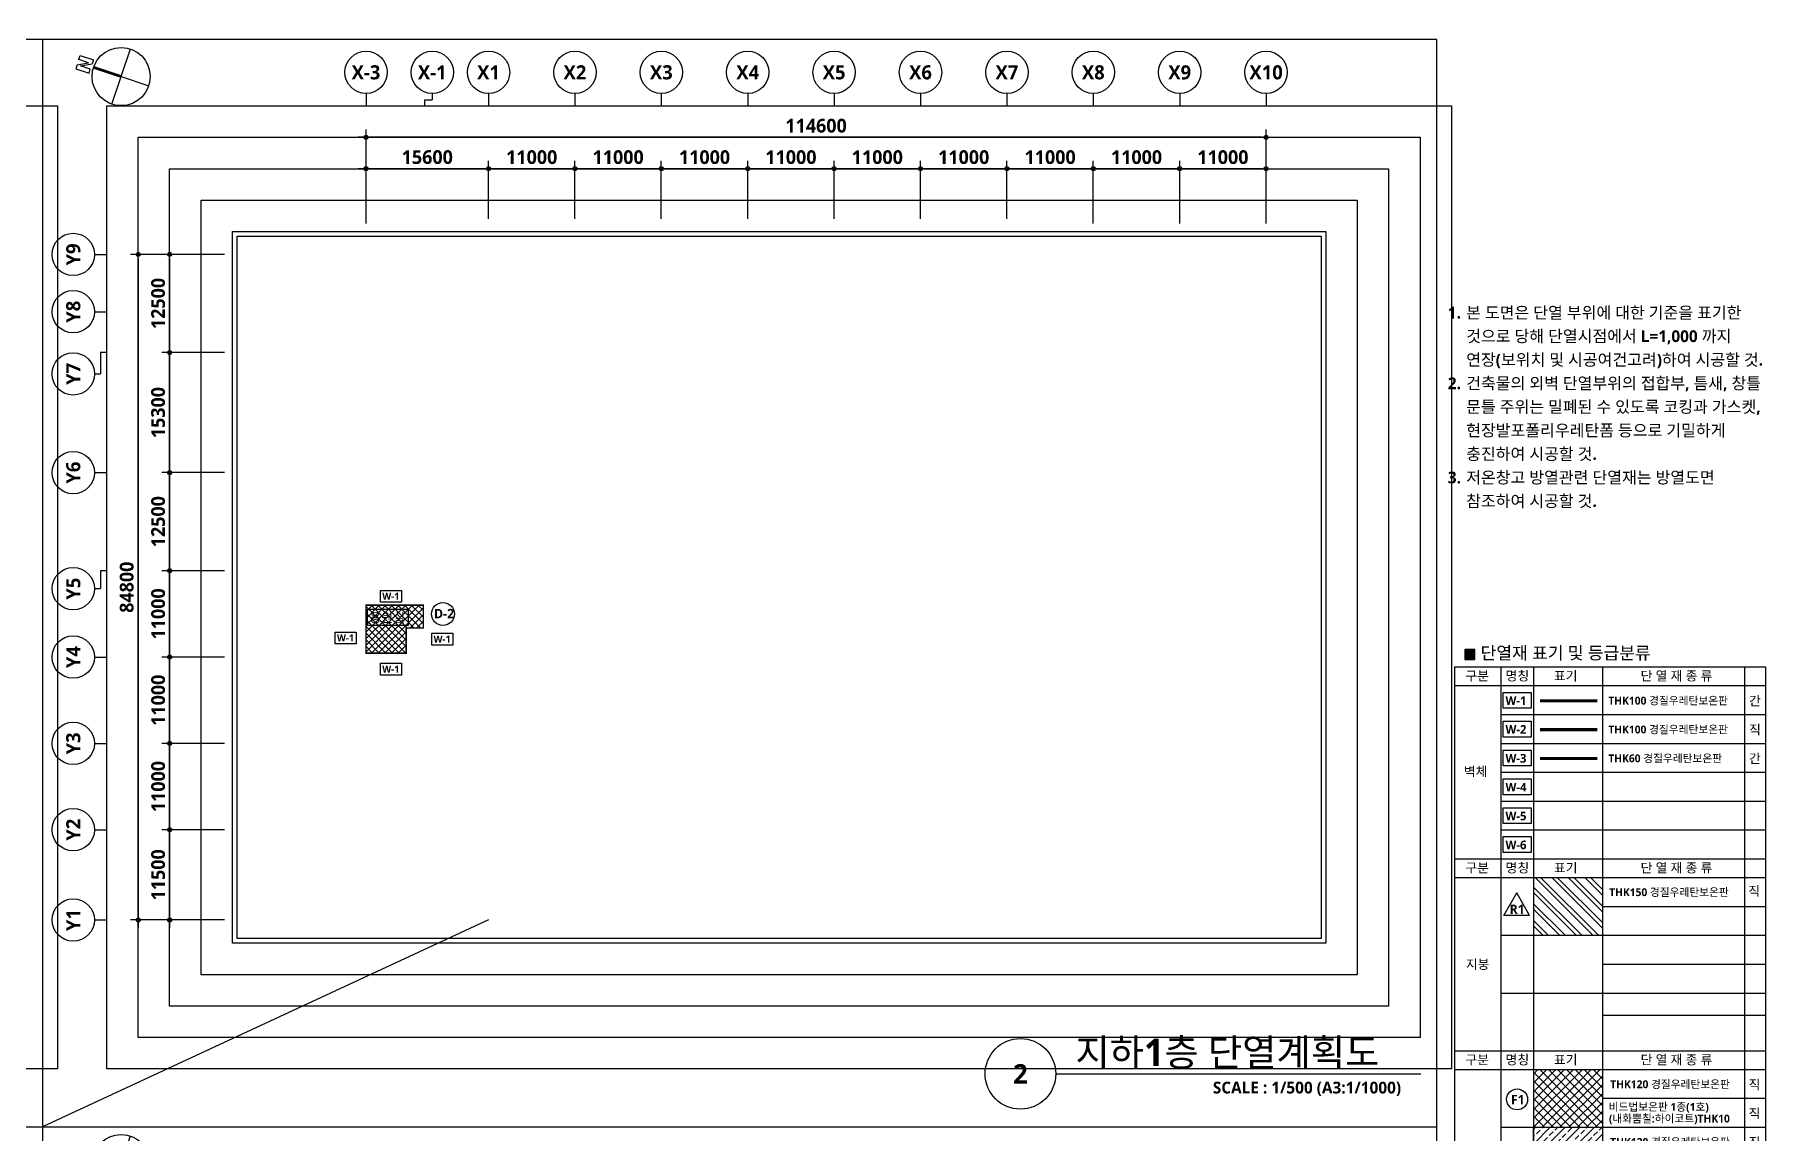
# Model space of a CAD drawing. Header units: millimetres. Extents: x 15454 to 832298, y 124519 to 402165.
# Drawn here: x 191935 to 412298, y 262288 to 402165 of the extents above; entities that cross this region are included whole.
import ezdxf
from ezdxf.enums import TextEntityAlignment as Align

# ---------------------------------------------------------------- set-up
doc = ezdxf.new("R2010")
doc.units = ezdxf.units.MM
doc.header["$LTSCALE"] = 300
doc.header["$MEASUREMENT"] = 0
doc.header["$PDSIZE"] = -5
doc.linetypes.add('지상4층 SITE$0$AZ081', pattern=[3, 2, -1])
doc.layers.get('0').update_dxf_attribs({"linetype": 'CONTINUOUS'})
doc.layers.get('Defpoints').update_dxf_attribs({"color": 161, "linetype": 'CONTINUOUS'})
for name, color, linetype in [('A-ANNO-GRA1', 7, 'CONTINUOUS'), ('A-ANNO-NORT', 7, 'CONTINUOUS'), ('A-ANNO-TEXT1', 7, 'CONTINUOUS'), ('A-ANNO-TEXT2', 3, 'CONTINUOUS'), ('A-ANNO-TITL', 7, 'CONTINUOUS'), ('A-ST-AXIS-BUB', 7, 'CONTINUOUS'), ('A-ST-AXIS-DIM', 7, 'CONTINUOUS'), ('A-TEXT1', 2, 'CONTINUOUS'), ('A-TEXT2', 3, 'CONTINUOUS'), ('AA-XXXX-TXT1', 2, 'CONTINUOUS'), ('BOX', 7, 'CONTINUOUS'), ('COL', 2, 'CONTINUOUS'), ('COR', 4, 'CONTINUOUS'), ('FIN', 5, 'CONTINUOUS'), ('text', 3, 'CONTINUOUS'), ('w-1', 4, 'CONTINUOUS'), ('w-2', 1, 'CONTINUOUS'), ('w-3', 5, 'CONTINUOUS'), ('X-SEC-종$0$A-ST-AXIS-BUB', 7, 'CONTINUOUS')]:
    doc.layers.add(name, color=color, linetype=linetype)
for name, color, linetype, plot in [('Defpoint', 161, 'CONTINUOUS', False), ('G(그리드1)', 185, 'CONTINUOUS', False), ('G(그리드2)', 235, 'CONTINUOUS', False)]:
    doc.layers.add(name, color=color, linetype=linetype, plot=plot)
doc.styles.add('SH_대대리576', font='')
doc.styles.add('SH_진천_나눔', font='')
doc.styles.add('맑은고딕', font='NanumGothicBold.ttf')
doc.styles.add('송현플러스-돋움체', font='NanumGothicBold.ttf')
doc.styles.get('SH_대대리576').set_extended_font_data('NanumGothic', bold=True)
doc.styles.get('SH_진천_나눔').set_extended_font_data('NanumGothic', bold=True)
doc.dimstyles.new('SHP 500', dxfattribs={"dimscale": 500, "dimtxt": 3.5, "dimasz": 1, "dimexe": 2, "dimexo": 2, "dimgap": 1, "dimtad": 1, "dimdec": 0, "dimzin": 0, "dimdsep": 46, "dimtxsty": 'SH_진천_나눔', "dimblk": 'DIMDOT', "dimcen": 0.09, "dimclrd": 256, "dimclre": 256, "dimclrt": 3, "dimadec": 0, "dimazin": 1, "dimtfac": 1, "dimtdec": 0, "dimtix": 1, "dimtmove": 2, "dimatfit": 0, "dimldrblk": 'DIMDOT', "dimfxl": 1, "dimtolj": 1, "dimtzin": 0, "dimlwd": -1, "dimlwe": -1, "dimarcsym": 0})

# ---------------------------------------------------------------- blocks, each defined once
blk = doc.blocks.new('dr-sy-018-D-M')
at = {"layer": 'A-ANNO-NORT'}
for p, q in [((-1, 16.4), (-2.5, 16.4)), ((-2.5, 16.4), (-2.5, 11.4)), ((-1, 16.4), (1, 12.8)), ((-1, 15.09), (1.05, 11.4)), ((-1, 11.4), (-1, 15.09)), ((1, 12.8), (1, 16.4)), ((1, 16.4), (2.5, 16.4)), ((2.5, 16.4), (2.5, 11.4)), ((-2.5, 11.4), (-1, 11.4)), ((2.5, 11.4), (1.05, 11.4)), ((-10.5, 0), (10.5, 0)), ((0, 0), (0, -10.5))]:
    blk.add_line(p, q, dxfattribs=at)
at = {"layer": 'A-ANNO-NORT', "const_width": 1}
blk.add_lwpolyline([(0, 10.5), (0, 0)], dxfattribs=at)
at = {"layer": 'A-ANNO-NORT'}
blk.add_circle((0, 0), 10.5, dxfattribs=at)
blk = doc.blocks.new('G$CBA52A250')
at = {"layer": 'A-ST-AXIS-BUB'}
for p, q in [((1177, 0), (1177, 525)), ((1177, 525), (1800, 525)), ((1800, 1050), (1800, 525))]:
    blk.add_line(p, q, dxfattribs=at)
blk.add_circle((1800, 2850), 1800, dxfattribs=at)
blk = doc.blocks.new('DIMDOT')
at = {"color": 0}
blk.add_line((-2, 0), (2, 0), dxfattribs=at)
for radius in [0.5, 0.25]:
    blk.add_circle((0, 0), radius, dxfattribs=at)
blk = doc.blocks.new('*D6759')
at = {"layer": 'A-ST-AXIS-DIM'}
for p, q in [((216129, 374153), (204129, 374153)), ((205129, 373653), (205129, 289853)), ((216129, 289353), (204129, 289353))]:
    blk.add_line(p, q, dxfattribs=at)
at = {"layer": 'Defpoints', "color": 0}
for p in [(217129, 374153), (205129, 289353), (217129, 289353)]:
    blk.add_point(p, dxfattribs=at)
at = {"layer": 'A-ST-AXIS-DIM', "linetype": 'ByBlock', "xscale": 500, "yscale": 500, "zscale": 500}
for p, rotation in [((205129, 374153), 90), ((205129, 289353), 270)]:
    blk.add_blockref('DIMDOT', p, dxfattribs=dict(at, rotation=rotation))
at = {"layer": 'A-ST-AXIS-DIM', "color": 3, "insert": (203663, 331753), "char_height": 1750, "attachment_point": 5, "rotation": 90, "style": 'SH_진천_나눔'}
blk.add_mtext('\\A1;84800', dxfattribs=at)
blk = doc.blocks.new('*D6760')
at = {"layer": 'A-ST-AXIS-DIM'}
for p, q in [((216129, 300853), (208129, 300853)), ((209129, 300353), (209129, 289853)), ((216129, 289353), (208129, 289353))]:
    blk.add_line(p, q, dxfattribs=at)
at = {"layer": 'Defpoints', "color": 0}
for p in [(217129, 300853), (209129, 289353), (217129, 289353)]:
    blk.add_point(p, dxfattribs=at)
at = {"layer": 'A-ST-AXIS-DIM', "linetype": 'ByBlock', "xscale": 500, "yscale": 500, "zscale": 500}
for p, rotation in [((209129, 300853), 90), ((209129, 289353), 270)]:
    blk.add_blockref('DIMDOT', p, dxfattribs=dict(at, rotation=rotation))
at = {"layer": 'A-ST-AXIS-DIM', "color": 3, "insert": (207667, 295103), "char_height": 1750, "attachment_point": 5, "rotation": 90, "style": 'SH_진천_나눔'}
blk.add_mtext('\\A1;11500', dxfattribs=at)
blk = doc.blocks.new('*D6761')
at = {"layer": 'A-ST-AXIS-DIM'}
for p, q in [((216129, 311853), (208129, 311853)), ((209129, 311353), (209129, 301353)), ((216129, 300853), (208129, 300853))]:
    blk.add_line(p, q, dxfattribs=at)
at = {"layer": 'Defpoints', "color": 0}
for p in [(217129, 311853), (209129, 300853), (217129, 300853)]:
    blk.add_point(p, dxfattribs=at)
at = {"layer": 'A-ST-AXIS-DIM', "linetype": 'ByBlock', "xscale": 500, "yscale": 500, "zscale": 500}
for p, rotation in [((209129, 311853), 90), ((209129, 300853), 270)]:
    blk.add_blockref('DIMDOT', p, dxfattribs=dict(at, rotation=rotation))
at = {"layer": 'A-ST-AXIS-DIM', "color": 3, "insert": (207669, 306353), "char_height": 1750, "attachment_point": 5, "rotation": 90, "style": 'SH_진천_나눔'}
blk.add_mtext('\\A1;11000', dxfattribs=at)
blk = doc.blocks.new('*D6762')
at = {"layer": 'A-ST-AXIS-DIM'}
for p, q in [((216129, 322853), (208129, 322853)), ((209129, 322353), (209129, 312353)), ((216129, 311853), (208129, 311853))]:
    blk.add_line(p, q, dxfattribs=at)
at = {"layer": 'Defpoints', "color": 0}
for p in [(217129, 322853), (209129, 311853), (217129, 311853)]:
    blk.add_point(p, dxfattribs=at)
at = {"layer": 'A-ST-AXIS-DIM', "linetype": 'ByBlock', "xscale": 500, "yscale": 500, "zscale": 500}
for p, rotation in [((209129, 322853), 90), ((209129, 311853), 270)]:
    blk.add_blockref('DIMDOT', p, dxfattribs=dict(at, rotation=rotation))
at = {"layer": 'A-ST-AXIS-DIM', "color": 3, "insert": (207669, 317353), "char_height": 1750, "attachment_point": 5, "rotation": 90, "style": 'SH_진천_나눔'}
blk.add_mtext('\\A1;11000', dxfattribs=at)
blk = doc.blocks.new('*D6763')
at = {"layer": 'A-ST-AXIS-DIM'}
for p, q in [((216129, 333853), (208129, 333853)), ((209129, 333353), (209129, 323353)), ((216129, 322853), (208129, 322853))]:
    blk.add_line(p, q, dxfattribs=at)
at = {"layer": 'Defpoints', "color": 0}
for p in [(217129, 333853), (209129, 322853), (217129, 322853)]:
    blk.add_point(p, dxfattribs=at)
at = {"layer": 'A-ST-AXIS-DIM', "linetype": 'ByBlock', "xscale": 500, "yscale": 500, "zscale": 500}
for p, rotation in [((209129, 333853), 90), ((209129, 322853), 270)]:
    blk.add_blockref('DIMDOT', p, dxfattribs=dict(at, rotation=rotation))
at = {"layer": 'A-ST-AXIS-DIM', "color": 3, "insert": (207669, 328353), "char_height": 1750, "attachment_point": 5, "rotation": 90, "style": 'SH_진천_나눔'}
blk.add_mtext('\\A1;11000', dxfattribs=at)
blk = doc.blocks.new('*D6764')
at = {"layer": 'A-ST-AXIS-DIM'}
for p, q in [((216129, 346353), (208129, 346353)), ((209129, 345853), (209129, 334353)), ((216129, 333853), (208129, 333853))]:
    blk.add_line(p, q, dxfattribs=at)
at = {"layer": 'Defpoints', "color": 0}
for p in [(217129, 346353), (209129, 333853), (217129, 333853)]:
    blk.add_point(p, dxfattribs=at)
at = {"layer": 'A-ST-AXIS-DIM', "linetype": 'ByBlock', "xscale": 500, "yscale": 500, "zscale": 500}
for p, rotation in [((209129, 346353), 90), ((209129, 333853), 270)]:
    blk.add_blockref('DIMDOT', p, dxfattribs=dict(at, rotation=rotation))
at = {"layer": 'A-ST-AXIS-DIM', "color": 3, "insert": (207665, 340103), "char_height": 1750, "attachment_point": 5, "rotation": 90, "style": 'SH_진천_나눔'}
blk.add_mtext('\\A1;12500', dxfattribs=at)
blk = doc.blocks.new('*D6765')
at = {"layer": 'A-ST-AXIS-DIM'}
for p, q in [((216129, 361653), (208129, 361653)), ((209129, 361153), (209129, 346853)), ((216129, 346353), (208129, 346353))]:
    blk.add_line(p, q, dxfattribs=at)
at = {"layer": 'Defpoints', "color": 0}
for p in [(217129, 361653), (209129, 346353), (217129, 346353)]:
    blk.add_point(p, dxfattribs=at)
at = {"layer": 'A-ST-AXIS-DIM', "linetype": 'ByBlock', "xscale": 500, "yscale": 500, "zscale": 500}
for p, rotation in [((209129, 361653), 90), ((209129, 346353), 270)]:
    blk.add_blockref('DIMDOT', p, dxfattribs=dict(at, rotation=rotation))
at = {"layer": 'A-ST-AXIS-DIM', "color": 3, "insert": (207663, 354003), "char_height": 1750, "attachment_point": 5, "rotation": 90, "style": 'SH_진천_나눔'}
blk.add_mtext('\\A1;15300', dxfattribs=at)
blk = doc.blocks.new('*D6766')
at = {"layer": 'A-ST-AXIS-DIM'}
for p, q in [((216129, 374153), (208129, 374153)), ((209129, 373653), (209129, 362153)), ((216129, 361653), (208129, 361653))]:
    blk.add_line(p, q, dxfattribs=at)
at = {"layer": 'Defpoints', "color": 0}
for p in [(217129, 374153), (209129, 361653), (217129, 361653)]:
    blk.add_point(p, dxfattribs=at)
at = {"layer": 'A-ST-AXIS-DIM', "linetype": 'ByBlock', "xscale": 500, "yscale": 500, "zscale": 500}
for p, rotation in [((209129, 374153), 90), ((209129, 361653), 270)]:
    blk.add_blockref('DIMDOT', p, dxfattribs=dict(at, rotation=rotation))
at = {"layer": 'A-ST-AXIS-DIM', "color": 3, "insert": (207665, 367903), "char_height": 1750, "attachment_point": 5, "rotation": 90, "style": 'SH_진천_나눔'}
blk.add_mtext('\\A1;12500', dxfattribs=at)
blk = doc.blocks.new('*D6767')
at = {"layer": 'A-ST-AXIS-DIM'}
for p, q in [((234129, 378081), (234129, 390081)), ((348729, 378081), (348729, 390081)), ((348229, 389081), (234629, 389081))]:
    blk.add_line(p, q, dxfattribs=at)
at = {"layer": 'Defpoints', "color": 0}
for p in [(234129, 389081), (234129, 377081), (348729, 377081)]:
    blk.add_point(p, dxfattribs=at)
at = {"layer": 'A-ST-AXIS-DIM', "linetype": 'ByBlock', "xscale": 500, "yscale": 500, "zscale": 500, "rotation": 180}
blk.add_blockref('DIMDOT', (234129, 389081), dxfattribs=at)
at = {"layer": 'A-ST-AXIS-DIM', "linetype": 'ByBlock', "xscale": 500, "yscale": 500, "zscale": 500}
blk.add_blockref('DIMDOT', (348729, 389081), dxfattribs=at)
at = {"layer": 'A-ST-AXIS-DIM', "color": 3, "insert": (291429, 390547), "char_height": 1750, "attachment_point": 5, "style": 'SH_진천_나눔'}
blk.add_mtext('\\A1;114600', dxfattribs=at)
blk = doc.blocks.new('*D6768')
at = {"layer": 'A-ST-AXIS-DIM'}
for p, q in [((249729, 378681), (249729, 386081)), ((260729, 378681), (260729, 386081)), ((260229, 385081), (250229, 385081))]:
    blk.add_line(p, q, dxfattribs=at)
at = {"layer": 'Defpoints', "color": 0}
for p in [(249729, 385081), (249729, 377681), (260729, 377681)]:
    blk.add_point(p, dxfattribs=at)
at = {"layer": 'A-ST-AXIS-DIM', "linetype": 'ByBlock', "xscale": 500, "yscale": 500, "zscale": 500, "rotation": 180}
blk.add_blockref('DIMDOT', (249729, 385081), dxfattribs=at)
at = {"layer": 'A-ST-AXIS-DIM', "linetype": 'ByBlock', "xscale": 500, "yscale": 500, "zscale": 500}
blk.add_blockref('DIMDOT', (260729, 385081), dxfattribs=at)
at = {"layer": 'A-ST-AXIS-DIM', "color": 3, "insert": (255229, 386541), "char_height": 1750, "attachment_point": 5, "style": 'SH_진천_나눔'}
blk.add_mtext('\\A1;11000', dxfattribs=at)
blk = doc.blocks.new('*D6769')
at = {"layer": 'A-ST-AXIS-DIM'}
for p, q in [((260729, 378681), (260729, 386081)), ((271729, 378681), (271729, 386081)), ((271229, 385081), (261229, 385081))]:
    blk.add_line(p, q, dxfattribs=at)
at = {"layer": 'Defpoints', "color": 0}
for p in [(260729, 385081), (260729, 377681), (271729, 377681)]:
    blk.add_point(p, dxfattribs=at)
at = {"layer": 'A-ST-AXIS-DIM', "linetype": 'ByBlock', "xscale": 500, "yscale": 500, "zscale": 500, "rotation": 180}
blk.add_blockref('DIMDOT', (260729, 385081), dxfattribs=at)
at = {"layer": 'A-ST-AXIS-DIM', "linetype": 'ByBlock', "xscale": 500, "yscale": 500, "zscale": 500}
blk.add_blockref('DIMDOT', (271729, 385081), dxfattribs=at)
at = {"layer": 'A-ST-AXIS-DIM', "color": 3, "insert": (266229, 386541), "char_height": 1750, "attachment_point": 5, "style": 'SH_진천_나눔'}
blk.add_mtext('\\A1;11000', dxfattribs=at)
blk = doc.blocks.new('*D6770')
at = {"layer": 'A-ST-AXIS-DIM'}
for p, q in [((271729, 378681), (271729, 386081)), ((282729, 378681), (282729, 386081)), ((282229, 385081), (272229, 385081))]:
    blk.add_line(p, q, dxfattribs=at)
at = {"layer": 'Defpoints', "color": 0}
for p in [(271729, 385081), (271729, 377681), (282729, 377681)]:
    blk.add_point(p, dxfattribs=at)
at = {"layer": 'A-ST-AXIS-DIM', "linetype": 'ByBlock', "xscale": 500, "yscale": 500, "zscale": 500, "rotation": 180}
blk.add_blockref('DIMDOT', (271729, 385081), dxfattribs=at)
at = {"layer": 'A-ST-AXIS-DIM', "linetype": 'ByBlock', "xscale": 500, "yscale": 500, "zscale": 500}
blk.add_blockref('DIMDOT', (282729, 385081), dxfattribs=at)
at = {"layer": 'A-ST-AXIS-DIM', "color": 3, "insert": (277229, 386541), "char_height": 1750, "attachment_point": 5, "style": 'SH_진천_나눔'}
blk.add_mtext('\\A1;11000', dxfattribs=at)
blk = doc.blocks.new('*D6771')
at = {"layer": 'A-ST-AXIS-DIM'}
for p, q in [((282729, 378681), (282729, 386081)), ((293729, 378681), (293729, 386081)), ((293229, 385081), (283229, 385081))]:
    blk.add_line(p, q, dxfattribs=at)
at = {"layer": 'Defpoints', "color": 0}
for p in [(282729, 385081), (282729, 377681), (293729, 377681)]:
    blk.add_point(p, dxfattribs=at)
at = {"layer": 'A-ST-AXIS-DIM', "linetype": 'ByBlock', "xscale": 500, "yscale": 500, "zscale": 500, "rotation": 180}
blk.add_blockref('DIMDOT', (282729, 385081), dxfattribs=at)
at = {"layer": 'A-ST-AXIS-DIM', "linetype": 'ByBlock', "xscale": 500, "yscale": 500, "zscale": 500}
blk.add_blockref('DIMDOT', (293729, 385081), dxfattribs=at)
at = {"layer": 'A-ST-AXIS-DIM', "color": 3, "insert": (288229, 386541), "char_height": 1750, "attachment_point": 5, "style": 'SH_진천_나눔'}
blk.add_mtext('\\A1;11000', dxfattribs=at)
blk = doc.blocks.new('*D6772')
at = {"layer": 'A-ST-AXIS-DIM'}
for p, q in [((293729, 378681), (293729, 386081)), ((304729, 378681), (304729, 386081)), ((304229, 385081), (294229, 385081))]:
    blk.add_line(p, q, dxfattribs=at)
at = {"layer": 'Defpoints', "color": 0}
for p in [(293729, 385081), (293729, 377681), (304729, 377681)]:
    blk.add_point(p, dxfattribs=at)
at = {"layer": 'A-ST-AXIS-DIM', "linetype": 'ByBlock', "xscale": 500, "yscale": 500, "zscale": 500, "rotation": 180}
blk.add_blockref('DIMDOT', (293729, 385081), dxfattribs=at)
at = {"layer": 'A-ST-AXIS-DIM', "linetype": 'ByBlock', "xscale": 500, "yscale": 500, "zscale": 500}
blk.add_blockref('DIMDOT', (304729, 385081), dxfattribs=at)
at = {"layer": 'A-ST-AXIS-DIM', "color": 3, "insert": (299229, 386541), "char_height": 1750, "attachment_point": 5, "style": 'SH_진천_나눔'}
blk.add_mtext('\\A1;11000', dxfattribs=at)
blk = doc.blocks.new('*D6773')
at = {"layer": 'A-ST-AXIS-DIM'}
for p, q in [((304729, 378681), (304729, 386081)), ((315729, 378681), (315729, 386081)), ((315229, 385081), (305229, 385081))]:
    blk.add_line(p, q, dxfattribs=at)
at = {"layer": 'Defpoints', "color": 0}
for p in [(304729, 385081), (304729, 377681), (315729, 377681)]:
    blk.add_point(p, dxfattribs=at)
at = {"layer": 'A-ST-AXIS-DIM', "linetype": 'ByBlock', "xscale": 500, "yscale": 500, "zscale": 500, "rotation": 180}
blk.add_blockref('DIMDOT', (304729, 385081), dxfattribs=at)
at = {"layer": 'A-ST-AXIS-DIM', "linetype": 'ByBlock', "xscale": 500, "yscale": 500, "zscale": 500}
blk.add_blockref('DIMDOT', (315729, 385081), dxfattribs=at)
at = {"layer": 'A-ST-AXIS-DIM', "color": 3, "insert": (310229, 386541), "char_height": 1750, "attachment_point": 5, "style": 'SH_진천_나눔'}
blk.add_mtext('\\A1;11000', dxfattribs=at)
blk = doc.blocks.new('*D6774')
at = {"layer": 'A-ST-AXIS-DIM'}
for p, q in [((315729, 378681), (315729, 386081)), ((326729, 378081), (326729, 386081)), ((326229, 385081), (316229, 385081))]:
    blk.add_line(p, q, dxfattribs=at)
at = {"layer": 'Defpoints', "color": 0}
for p in [(315729, 385081), (315729, 377681), (326729, 377081)]:
    blk.add_point(p, dxfattribs=at)
at = {"layer": 'A-ST-AXIS-DIM', "linetype": 'ByBlock', "xscale": 500, "yscale": 500, "zscale": 500, "rotation": 180}
blk.add_blockref('DIMDOT', (315729, 385081), dxfattribs=at)
at = {"layer": 'A-ST-AXIS-DIM', "linetype": 'ByBlock', "xscale": 500, "yscale": 500, "zscale": 500}
blk.add_blockref('DIMDOT', (326729, 385081), dxfattribs=at)
at = {"layer": 'A-ST-AXIS-DIM', "color": 3, "insert": (321229, 386541), "char_height": 1750, "attachment_point": 5, "style": 'SH_진천_나눔'}
blk.add_mtext('\\A1;11000', dxfattribs=at)
blk = doc.blocks.new('*D6775')
at = {"layer": 'A-ST-AXIS-DIM'}
for p, q in [((326729, 378081), (326729, 386081)), ((337729, 378081), (337729, 386081)), ((337229, 385081), (327229, 385081))]:
    blk.add_line(p, q, dxfattribs=at)
at = {"layer": 'Defpoints', "color": 0}
for p in [(326729, 385081), (326729, 377081), (337729, 377081)]:
    blk.add_point(p, dxfattribs=at)
at = {"layer": 'A-ST-AXIS-DIM', "linetype": 'ByBlock', "xscale": 500, "yscale": 500, "zscale": 500, "rotation": 180}
blk.add_blockref('DIMDOT', (326729, 385081), dxfattribs=at)
at = {"layer": 'A-ST-AXIS-DIM', "linetype": 'ByBlock', "xscale": 500, "yscale": 500, "zscale": 500}
blk.add_blockref('DIMDOT', (337729, 385081), dxfattribs=at)
at = {"layer": 'A-ST-AXIS-DIM', "color": 3, "insert": (332229, 386541), "char_height": 1750, "attachment_point": 5, "style": 'SH_진천_나눔'}
blk.add_mtext('\\A1;11000', dxfattribs=at)
blk = doc.blocks.new('*D6776')
at = {"layer": 'A-ST-AXIS-DIM'}
for p, q in [((337729, 378081), (337729, 386081)), ((348729, 378081), (348729, 386081)), ((348229, 385081), (338229, 385081))]:
    blk.add_line(p, q, dxfattribs=at)
at = {"layer": 'Defpoints', "color": 0}
for p in [(337729, 385081), (337729, 377081), (348729, 377081)]:
    blk.add_point(p, dxfattribs=at)
at = {"layer": 'A-ST-AXIS-DIM', "linetype": 'ByBlock', "xscale": 500, "yscale": 500, "zscale": 500, "rotation": 180}
blk.add_blockref('DIMDOT', (337729, 385081), dxfattribs=at)
at = {"layer": 'A-ST-AXIS-DIM', "linetype": 'ByBlock', "xscale": 500, "yscale": 500, "zscale": 500}
blk.add_blockref('DIMDOT', (348729, 385081), dxfattribs=at)
at = {"layer": 'A-ST-AXIS-DIM', "color": 3, "insert": (343229, 386541), "char_height": 1750, "attachment_point": 5, "style": 'SH_진천_나눔'}
blk.add_mtext('\\A1;11000', dxfattribs=at)
blk = doc.blocks.new('*D6777')
at = {"layer": 'A-ST-AXIS-DIM'}
for p, q in [((234129, 378681), (234129, 386081)), ((249729, 378681), (249729, 386081)), ((249229, 385081), (234629, 385081))]:
    blk.add_line(p, q, dxfattribs=at)
at = {"layer": 'Defpoints', "color": 0}
for p in [(234129, 385081), (234129, 377681), (249729, 377681)]:
    blk.add_point(p, dxfattribs=at)
at = {"layer": 'A-ST-AXIS-DIM', "linetype": 'ByBlock', "xscale": 500, "yscale": 500, "zscale": 500, "rotation": 180}
blk.add_blockref('DIMDOT', (234129, 385081), dxfattribs=at)
at = {"layer": 'A-ST-AXIS-DIM', "linetype": 'ByBlock', "xscale": 500, "yscale": 500, "zscale": 500}
blk.add_blockref('DIMDOT', (249729, 385081), dxfattribs=at)
at = {"layer": 'A-ST-AXIS-DIM', "color": 3, "insert": (241929, 386547), "char_height": 1750, "attachment_point": 5, "style": 'SH_진천_나눔'}
blk.add_mtext('\\A1;15600', dxfattribs=at)
blk = doc.blocks.new('A-ST-AXIS-BUB-1')
at = {"layer": 'A-ST-AXIS-BUB'}
blk.add_line((0, 350), (0, 0), dxfattribs=at)
blk.add_circle((0, 950), 600, dxfattribs=at)
blk = doc.blocks.new('A-ST-AXIS-BUB-2')
at = {"layer": 'X-SEC-종$0$A-ST-AXIS-BUB'}
blk.add_line((1800, 1050, -103000), (1800, 525, -103000), dxfattribs=at)
at = {"layer": 'X-SEC-종$0$A-ST-AXIS-BUB', "elevation": -103000}
blk.add_lwpolyline([(3323, 0), (3323, 525), (1800, 525)], dxfattribs=at)
at = {"layer": 'X-SEC-종$0$A-ST-AXIS-BUB'}
blk.add_circle((1800, 2850, -103000), 1800, dxfattribs=at)
blk = doc.blocks.new('*U4373')
at = {"layer": 'A-ANNO-TITL'}
blk.add_line((0, 0), (4647, 0), dxfattribs=at)
blk.add_circle((-450, 0), 450, dxfattribs=at)
at = {"layer": 'AA-XXXX-TXT1', "style": 'SH_진천_나눔'}
blk.add_attdef('DWG.TITLE', (250, 100), '', height=350, dxfattribs=at)
at = {"layer": 'AA-XXXX-TXT1', "color": 7, "style": 'SH_진천_나눔'}
blk.add_attdef('NO1', text='', height=300, dxfattribs=at).set_placement((-450, 0), align=Align.MIDDLE)
at = {"layer": 'AA-XXXX-TXT1', "style": 'SH_진천_나눔'}
blk.add_attdef('SCALE', text='', height=150, dxfattribs=at).set_placement((4397, -100), align=Align.TOP_RIGHT)
blk = doc.blocks.new('지하1층 단열')
at = {"layer": 'FIN', "true_color": 0x1414ff}
h = blk.add_hatch(dxfattribs=at)
h.set_pattern_fill('ANSI37', color=5, scale=4800)
h.set_pattern_definition([(45, (-184284.65, 290334.14), (-424.2641, 424.2641), []), (135, (-184284.65, 290334.14), (-424.2641, -424.2641), [])])
h.paths.add_polyline_path([(11229, 8900), (3929, 8900), (3929, 2800), (9029, 2800), (9029, 5900), (9029, 5900), (9029, 6000), (11229, 6000)])
at = {"elevation": -103000}
blk.add_lwpolyline([(4139, 8414), (9296, 8414), (9296, 6337), (4139, 6337)], close=True, dxfattribs=at)
at = {"layer": 'COL'}
blk.add_circle((13724, 7792), 1452, dxfattribs=at)
at = {"layer": 'text', "elevation": -103000}
for points in [[(5768, 10798), (8444, 10798), (8444, 9286), (5768, 9286)], [(0, 5494), (2676, 5494), (2676, 3982), (0, 3982)], [(12298, 5342), (14974, 5342), (14974, 3830), (12298, 3830)], [(5768, 1512), (8444, 1512), (8444, 0), (5768, 0)]]:
    blk.add_lwpolyline(points, close=True, dxfattribs=at)
at = {"layer": 'w-1', "const_width": 200}
blk.add_lwpolyline([(11229, 8900), (3929, 8900), (3929, 2800), (9029, 2800), (9029, 5900), (9029, 5900), (9029, 6000), (11229, 6000)], close=True, dxfattribs=at)
at = {"layer": 'A-ANNO-TEXT2', "style": '송현플러스-돋움체'}
for s, p in [('용원실', (4364, 6734, -103000)), ('D-2', (12590, 7235))]:
    blk.add_text(s, height=1200, dxfattribs=at).set_placement(p)
at = {"layer": 'A-TEXT1', "style": '맑은고딕'}
for p in [(6000, 9595, -103000), (233, 4292, -103000), (12531, 4140, -103000), (6000, 310, -103000)]:
    blk.add_text('W-1', height=900, dxfattribs=at).set_placement(p)
blk = doc.blocks.new('벽체 단열재표기')
at = {"layer": 'BOX'}
h = blk.add_hatch(color=4, dxfattribs=at)
h.dxf.hatch_style = 1
h.paths.add_polyline_path([(1337, 25398), (2615, 25398), (2615, 26675), (1337, 26675)])
at = {"layer": 'BOX', "color": 4}
for p, q in [((0, 24457), (0, 0)), ((0, 24457), (39595, 24457)), ((5920, 24457), (5920, 0)), ((10056, 24457), (10056, 14706)), ((18846, 24457), (18846, 0)), ((36933, 24457), (36933, 0)), ((39595, 24457), (39595, 0)), ((39595, 24457), (39595, 0)), ((39595, 24457), (39595, 0)), ((0, 22060), (39595, 22060)), ((5920, 14706), (39595, 14706)), ((5920, 14706), (39595, 14706)), ((10056, 14706), (10056, 0)), ((5920, 7353), (39595, 7353)), ((18846, 7353), (18846, 0)), ((0, 0), (39595, 0))]:
    blk.add_line(p, q, dxfattribs=at)
at = {"layer": 'BOX'}
for p, q in [((5920, 18383), (39595, 18383)), ((5920, 11030), (39595, 11030)), ((5920, 3677), (39595, 3677))]:
    blk.add_line(p, q, dxfattribs=at)
at = {"layer": 'BOX', "color": 4}
blk.add_lwpolyline([(1337, 25398), (2615, 25398), (2615, 26675), (1337, 26675)], close=True, dxfattribs=at)
at = {"layer": 'text'}
for points in [[(6196, 21205), (9757, 21205), (9757, 19192), (6196, 19192)], [(6196, 17528), (9757, 17528), (9757, 15516), (6196, 15516)], [(6196, 13852), (9757, 13852), (9757, 11839), (6196, 11839)], [(6196, 10175), (9757, 10175), (9757, 8163), (6196, 8163)], [(6196, 6498), (9757, 6498), (9757, 4486), (6196, 4486)], [(6196, 2822), (9757, 2822), (9757, 809), (6196, 809)]]:
    blk.add_lwpolyline(points, close=True, dxfattribs=at)
at = {"layer": 'w-1', "const_width": 399}
blk.add_lwpolyline([(18194, 20133), (10907, 20133)], dxfattribs=at)
at = {"layer": 'w-2', "linetype": '지상4층 SITE$0$AZ081', "const_width": 399}
blk.add_lwpolyline([(18194, 12780), (10907, 12780)], dxfattribs=at)
at = {"layer": 'w-3', "linetype": '지상4층 SITE$0$AZ081', "const_width": 399}
blk.add_lwpolyline([(18194, 16457), (10907, 16457)], dxfattribs=at)
at = {"layer": 'A-TEXT1', "color": 3, "style": '맑은고딕'}
for s, p in [('구분', (2904, 23313)), ('명칭', (8016, 23313)), ('표기', (14172, 23313)), ('단 열 재 종 류', (28279, 23313))]:
    blk.add_text(s, height=1197.9, dxfattribs=at).set_placement(p, align=Align.MIDDLE_CENTER)
at = {"layer": 'A-TEXT1', "style": '맑은고딕'}
for s, p in [('W-1', (6506, 19604)), ('W-2', (6506, 15928)), ('W-3', (6506, 12251)), ('W-4', (6506, 8575)), ('W-5', (6506, 4898)), ('W-6', (6506, 1221))]:
    blk.add_text(s, height=1100, dxfattribs=at).set_placement(p)
at = {"layer": 'A-TEXT1', "color": 3, "style": '맑은고딕'}
for s, height, p in [('THK100 경질우레탄보온판', 1000, (19598, 19647)), ('간', 1198, (37518, 19524)), ('THK100 경질우레탄보온판', 1000, (19598, 15971)), ('직', 1198, (37518, 15847)), ('THK60 경질우레탄보온판', 1000, (19598, 12294)), ('간', 1198, (37518, 12171))]:
    blk.add_text(s, height=height, dxfattribs=at).set_placement(p)
blk.add_text('벽체', height=1197.9, dxfattribs=at).set_placement((1207, 11129), align=Align.MIDDLE_LEFT)
at = {"layer": 'A-TEXT2', "style": '맑은고딕'}
blk.add_text('단열재 표기 및 등급분류', height=1597.2, dxfattribs=at).set_placement((3331, 26224), align=Align.MIDDLE_LEFT)
blk = doc.blocks.new('지붕 단열재 표기')
at = {"true_color": 0xffab8f}
h = blk.add_hatch(dxfattribs=at)
h.set_pattern_fill('ANSI32', color=21, scale=3993, angle=270)
h.set_pattern_definition([(315, (-888545782.4, -266947414.6), (1058.8040165, 1058.8040165), []), (315, (-888545782.4, -266948120.5), (1058.8040165, 1058.8040165), [])])
h.paths.add_polyline_path([(18846, 14706), (10056, 14706), (10056, 22060), (18846, 22060)])
for p, q in [((18846, 22060), (18846, 14706)), ((6274, 17233), (7929, 20098)), ((9583, 17233), (7929, 20098))]:
    blk.add_line(p, q)
blk.add_lwpolyline([(9583, 17233), (6274, 17233)])
at = {"layer": 'BOX', "color": 4}
for p, q in [((0, 24457), (0, 0)), ((0, 24457), (39595, 24457)), ((0, 24457), (0, 0)), ((0, 24457), (0, 0)), ((0, 24457), (0, 0)), ((5920, 24457), (5920, 0)), ((10056, 24457), (10056, 14706)), ((18846, 24457), (18846, 0)), ((36933, 24457), (36933, 0)), ((39595, 24457), (39595, 0)), ((0, 22060), (39595, 22060)), ((18846, 18383), (39595, 18383)), ((5920, 14706), (39595, 14706)), ((5920, 14706), (39595, 14706)), ((10056, 14706), (10056, 0)), ((18846, 14742), (18846, 7389)), ((18846, 14706), (18846, 7353)), ((18846, 11030), (39595, 11030)), ((5920, 7353), (39595, 7353)), ((5920, 7353), (39595, 7353)), ((18846, 4517), (39595, 4517)), ((0, 0), (39595, 0)), ((0, 0), (39595, 0)), ((0, 0), (39595, 0))]:
    blk.add_line(p, q, dxfattribs=at)
at = {"layer": 'A-TEXT1', "color": 3, "style": '맑은고딕'}
for s, p in [('구분', (2904, 23313)), ('명칭', (8016, 23313)), ('표기', (14172, 23313)), ('단 열 재 종 류', (28279, 23313))]:
    blk.add_text(s, height=1197.9, dxfattribs=at).set_placement(p, align=Align.MIDDLE_CENTER)
for s, height, p in [('THK150 경질우레탄보온판', 1000, (19706, 19702)), ('직', 1198, (37419, 19754))]:
    blk.add_text(s, height=height, dxfattribs=at).set_placement(p)
at = {"layer": 'A-TEXT1', "style": '맑은고딕'}
blk.add_text('R1', height=1197.9, dxfattribs=at).set_placement((7029, 17428))
at = {"layer": 'A-TEXT1', "color": 3, "style": '맑은고딕'}
blk.add_text('지붕', height=1197.9, dxfattribs=at).set_placement((2960, 11030), align=Align.MIDDLE)
blk = doc.blocks.new('바닥 단열재 표기')
at = {"layer": 'COR', "true_color": 0x0affff}
h = blk.add_hatch(dxfattribs=at)
h.set_pattern_fill('ANSI33', color=4, scale=5324)
h.set_pattern_definition([(45, (-588136.9, 492696), (-941.1591, 941.1591), []), (45, (-587195.8, 492696), (-941.1591, 941.1591), [665.5, -332.75])])
h.paths.add_polyline_path([(10056, 14706), (18846, 14706), (18846, 7353), (10056, 7353)])
at = {"layer": 'FIN', "true_color": 0x1414ff}
h = blk.add_hatch(dxfattribs=at)
h.set_pattern_fill('ANSI37', color=5, scale=6388.8)
h.set_pattern_definition([(45, (-888585577.4, -266947414.6), (-564.69547546, 564.69547546), []), (135, (-888585577.4, -266947414.6), (-564.69547546, -564.69547546), [])])
h.paths.add_polyline_path([(18846, 14706), (10056, 14706), (10056, 22060), (18846, 22060)])
blk.add_lwpolyline([(10056, 14706), (18846, 14706), (18846, 7353), (10056, 7353)], close=True)
at = {"layer": 'A-TEXT1'}
for centre in [(7986, 18259), (7986, 10905)]:
    blk.add_circle(centre, 1331, dxfattribs=at)
at = {"layer": 'BOX', "color": 4}
for p, q in [((0, 24457), (0, 0)), ((0, 24457), (39595, 24457)), ((0, 24457), (0, 0)), ((0, 24457), (0, 0)), ((0, 24457), (0, 0)), ((5920, 24457), (5920, 0)), ((10056, 24457), (10056, 14706)), ((18846, 24457), (18846, 0)), ((36933, 24457), (36933, 0)), ((39595, 24457), (39595, 0)), ((39595, 24457), (39595, 0)), ((0, 22060), (39595, 22060)), ((39595, 18383), (18846, 18383)), ((5920, 14706), (39595, 14706)), ((5920, 14706), (39595, 14706)), ((10056, 14706), (10056, 0)), ((18846, 14742), (18846, 7389)), ((18846, 14706), (18846, 7353)), ((39595, 11030), (18846, 11030)), ((5920, 7353), (39595, 7353)), ((5920, 7353), (39595, 7353)), ((0, 0), (39595, 0)), ((0, 0), (39595, 0)), ((0, 0), (39595, 0))]:
    blk.add_line(p, q, dxfattribs=at)
at = {"layer": 'BOX'}
blk.add_line((18846, 4517), (39595, 4517), dxfattribs=at)
at = {"layer": 'A-TEXT1', "color": 3, "style": '맑은고딕'}
for s, p in [('구분', (2904, 23313)), ('명칭', (8016, 23313)), ('표기', (14172, 23313)), ('단 열 재 종 류', (28279, 23313))]:
    blk.add_text(s, height=1197.9, dxfattribs=at).set_placement(p, align=Align.MIDDLE_CENTER)
for s, height, p in [('THK120 경질우레탄보온판', 1000, (19845, 19687)), ('직', 1198, (37452, 19552)), ('비드법보온판 1종(1호)', 1000, (19644, 16803)), ('(내화뿜칠:하이코트)THK10', 1000, (19675, 15312)), ('직', 1198, (37452, 15875)), ('THK120 경질우레탄보온판', 1000, (19845, 12334)), ('직', 1198, (37452, 12199))]:
    blk.add_text(s, height=height, dxfattribs=at).set_placement(p)
at = {"layer": 'A-TEXT1', "style": '맑은고딕'}
for s, p in [('F1', (7199, 17639)), ('F2', (7199, 10286))]:
    blk.add_text(s, height=1197.9, dxfattribs=at).set_placement(p)
at = {"layer": 'A-TEXT1', "color": 3, "style": '맑은고딕'}
blk.add_text('바닥', height=1197.9, dxfattribs=at).set_placement((2960, 11030), align=Align.MIDDLE)

msp = doc.modelspace()

# ---------------------------------------------------------------- linework, layer by layer
at = {"layer": 'A-ANNO-GRA1'}
for p, q in [((192954, 401519), (192954, 124519)), ((15454, 263019), (370454, 263019))]:
    msp.add_line(p, q, dxfattribs=at)
at = {"layer": 'Defpoint'}
msp.add_lwpolyline([(15454, 124519), (370454, 124519), (370454, 401519), (15454, 401519)], close=True, dxfattribs=at)
at = {"layer": 'G(그리드1)'}
msp.add_line((249729, 289352.9), (192954, 263019), dxfattribs=at)
for points in [[(23629, 393081.5), (194829, 393081.5), (194829, 270381.5), (23629, 270381.5)], [(201129, 393081.5), (372329, 393081.5), (372329, 270381.5), (201129, 270381.5)], [(205129, 389081.5), (368329, 389081.5), (368329, 274381.5), (205129, 274381.5)], [(209129, 385081.5), (364329, 385081.5), (364329, 278381.5), (209129, 278381.5)], [(213129, 381081.5), (360329, 381081.5), (360329, 282381.5), (213129, 282381.5)], [(217129, 377081.5), (356329, 377081.5), (356329, 286381.5), (217129, 286381.5)]]:
    msp.add_lwpolyline(points, close=True, dxfattribs=at)
at = {"layer": 'G(그리드2)'}
msp.add_lwpolyline([(217729, 376481.5), (355729, 376481.5), (355729, 286981.5), (217729, 286981.5)], close=True, dxfattribs=at)
at = {"layer": 'X-SEC-종$0$A-ST-AXIS-BUB'}
msp.add_line((199554, 358937.3), (200341.5, 358937.3), dxfattribs=at)
msp.add_lwpolyline([(201129, 361652.9), (200341.5, 361652.9), (200341.5, 358937.3)], dxfattribs=at)
msp.add_circle((196854, 358937.3), 2700, dxfattribs=at)

# ---------------------------------------------------------------- block references
at = {"xscale": 1.5, "yscale": 1.5, "zscale": 1.5}
msp.add_blockref('G$CBA52A250', (239863.3, 393081.5), dxfattribs=at)
for name, p in [('지하1층 단열', (230199.6, 320552.8, 103000)), ('벽체 단열재표기', (372702.3, 297151.2)), ('지붕 단열재 표기', (372702.3, 272693.9)), ('바닥 단열재 표기', (372702.3, 248236.5))]:
    msp.add_blockref(name, p)
ref = msp.add_blockref('*U4373', (321949, 269748.6), dxfattribs=dict(xscale=10, yscale=10, zscale=10))
ref.add_attrib('SCALE', 'SCALE : 1/500 (A3:1/1000)', dxfattribs={"layer": 'A-ANNO-TITL', "height": 1500, "style": 'SH_진천_나눔'}).set_placement((365916, 268748.6), align=Align.TOP_RIGHT)
ref.add_attrib('DWG.TITLE', '지하1층 단열계획도', (324449, 270748.6), dxfattribs={"layer": 'A-ANNO-TITL', "height": 3479.08, "style": 'SH_진천_나눔'})
ref.add_attrib('NO1', '2', dxfattribs={"layer": 'A-ANNO-TITL', "color": 7, "height": 2500, "style": 'SH_진천_나눔'}).set_placement((317449, 269748.6), align=Align.MIDDLE)
at = {"layer": 'A-ANNO-NORT', "xscale": 352.8000000000371, "yscale": 352.8000000000371, "zscale": 352.8000000000371, "rotation": 71.5319309375383}
for p in [(202954, 396819), (202954, 258319)]:
    msp.add_blockref('dr-sy-018-D-M', p, dxfattribs=at)
at = {"layer": 'A-ST-AXIS-BUB', "xscale": 4.5, "yscale": 4.5, "zscale": 4.5}
for p in [(234129, 393081.5), (249729, 393081.5), (260729, 393081.5), (271729, 393081.5), (282729, 393081.5), (293729, 393081.5), (304729, 393081.5), (315729, 393081.5), (326729, 393081.5), (337729, 393081.5), (348729, 393081.5)]:
    msp.add_blockref('A-ST-AXIS-BUB-1', p, dxfattribs=at)
at = {"layer": 'A-ST-AXIS-BUB'}
for name, p, xscale, yscale, zscale, rotation in [('A-ST-AXIS-BUB-1', (201129, 374152.9), 4.5, 4.5, 4.5, 90), ('A-ST-AXIS-BUB-1', (201129, 366852.9), 4.5, 4.5, 4.5, 90), ('A-ST-AXIS-BUB-1', (201129, 346352.9), 4.5, 4.5, 4.5, 90), ('A-ST-AXIS-BUB-2', (201129, 328868.6), 1.5, 1.5, 1.5, 90.00000000000001), ('A-ST-AXIS-BUB-1', (201129, 322852.9), 4.5, 4.5, 4.5, 90), ('A-ST-AXIS-BUB-1', (201129, 311852.9), 4.5, 4.5, 4.5, 90), ('A-ST-AXIS-BUB-1', (201129, 300852.9), 4.5, 4.5, 4.5, 90), ('A-ST-AXIS-BUB-1', (201129, 289352.9), 4.5, 4.5, 4.5, 90)]:
    msp.add_blockref(name, p, dxfattribs=dict(at, xscale=xscale, yscale=yscale, zscale=zscale, rotation=rotation))

# ---------------------------------------------------------------- texts
at = {"layer": 'A-ANNO-TEXT1', "style": 'SH_대대리576'}
for s, p in [('X-3', (234129, 397356.5)), ('X-1', (242563.3, 397356.5)), ('X1', (249729, 397356.5)), ('X2', (260729, 397356.5)), ('X3', (271729, 397356.5)), ('X4', (282729, 397356.5)), ('X5', (293729, 397356.5)), ('X6', (304729, 397356.5)), ('X7', (315729, 397356.5)), ('X8', (326729, 397356.5)), ('X9', (337729, 397356.5)), ('X10', (348729, 397356.5))]:
    msp.add_text(s, height=1800, dxfattribs=at).set_placement(p, align=Align.MIDDLE_CENTER)
for s, p in [('Y9', (196854, 374152.9)), ('Y8', (196854, 366852.9)), ('Y7', (196854, 358937.3)), ('Y6', (196854, 346352.9)), ('Y5', (196854, 331568.6)), ('Y4', (196854, 322852.9)), ('Y3', (196854, 311852.9)), ('Y2', (196854, 300852.9)), ('Y1', (196854, 289352.9))]:
    msp.add_text(s, height=1800, rotation=90, dxfattribs=at).set_placement(p, align=Align.MIDDLE_CENTER)
at = {"layer": 'A-ANNO-TITL', "style": 'SH_대대리576'}
for s, p in [('1.', (372702.3, 366736.5)), ('2.', (372702.3, 357736.5)), ('3.', (372702.3, 345736.5))]:
    msp.add_text(s, height=1500, dxfattribs=at).set_placement(p, align=Align.MIDDLE_CENTER)
for s, p in [('본 도면은 단열 부위에 대한 기준을 표기한', (374202.3, 366736.5)), ('것으로 당해 단열시점에서 L=1,000 까지', (374202.3, 363736.5)), ('연장(보위치 및 시공여건고려)하여 시공할 것.', (374202.3, 360736.5)), ('건축물의 외벽 단열부위의 접합부, 틈새, 창틀', (374202.3, 357736.5)), ('문틀 주위는 밀폐된 수 있도록 코킹과 가스켓,', (374202.3, 354736.5)), ('현장발포폴리우레탄폼 등으로 기밀하게', (374202.3, 351736.5)), ('충진하여 시공할 것.', (374202.3, 348736.5)), ('저온창고 방열관련 단열재는 방열도면', (374202.3, 345736.5)), ('참조하여 시공할 것.', (374202.3, 342736.5))]:
    msp.add_text(s, height=1500, dxfattribs=at).set_placement(p, align=Align.MIDDLE_LEFT)

# ---------------------------------------------------------------- dimensions: what is measured, and where the dimension line sits
at = {"layer": 'A-ST-AXIS-DIM'}
for base, p1, p2, picture, middle in [((234129, 389081.5), (348729, 377081.5), (234129, 377081.5), '*D6767', (291429, 390547.2)), ((234129, 385081.5), (249729, 377681.5), (234129, 377681.5), '*D6777', (241929, 386547.2)), ((249729, 385081.5), (260729, 377681.5), (249729, 377681.5), '*D6768', (255229, 386541)), ((260729, 385081.5), (271729, 377681.5), (260729, 377681.5), '*D6769', (266229, 386541)), ((271729, 385081.5), (282729, 377681.5), (271729, 377681.5), '*D6770', (277229, 386541)), ((282729, 385081.5), (293729, 377681.5), (282729, 377681.5), '*D6771', (288229, 386541)), ((293729, 385081.5), (304729, 377681.5), (293729, 377681.5), '*D6772', (299229, 386541)), ((304729, 385081.5), (315729, 377681.5), (304729, 377681.5), '*D6773', (310229, 386541)), ((315729, 385081.5), (326729, 377081.5), (315729, 377681.5), '*D6774', (321229, 386541)), ((326729, 385081.5), (337729, 377081.5), (326729, 377081.5), '*D6775', (332229, 386541)), ((337729, 385081.5), (348729, 377081.5), (337729, 377081.5), '*D6776', (343229, 386541))]:
    dim = msp.add_linear_dim(base=base, p1=p1, p2=p2, dimstyle='SHP 500', override={"dimtxsty": 'SH_진천_나눔', "dimldrblk": 'DIMDOT'}, dxfattribs=at)
    dim.commit()
    dim.dimension.update_dxf_attribs({"geometry": picture, "text_midpoint": middle})
for base, p1, p2, picture, middle in [((205129, 289352.9), (217129, 374152.9), (217129, 289352.9), '*D6759', (203663.3, 331752.9)), ((209129, 361652.9), (217129, 374152.9), (217129, 361652.9), '*D6766', (207664.5, 367902.9)), ((209129, 346352.9), (217129, 361652.9), (217129, 346352.9), '*D6765', (207663.3, 354002.9)), ((209129, 333852.9), (217129, 346352.9), (217129, 333852.9), '*D6764', (207664.5, 340102.9)), ((209129, 322852.9), (217129, 333852.9), (217129, 322852.9), '*D6763', (207669.5, 328352.9)), ((209129, 311852.9), (217129, 322852.9), (217129, 311852.9), '*D6762', (207669.5, 317352.9)), ((209129, 300852.9), (217129, 311852.9), (217129, 300852.9), '*D6761', (207669.5, 306352.9)), ((209129, 289352.9), (217129, 300852.9), (217129, 289352.9), '*D6760', (207667, 295102.9))]:
    dim = msp.add_linear_dim(base=base, p1=p1, p2=p2, angle=90, dimstyle='SHP 500', override={"dimtxsty": 'SH_진천_나눔', "dimldrblk": 'DIMDOT'}, dxfattribs=at)
    dim.commit()
    dim.dimension.update_dxf_attribs({"geometry": picture, "text_midpoint": middle})

doc.saveas('drawing.dxf')
